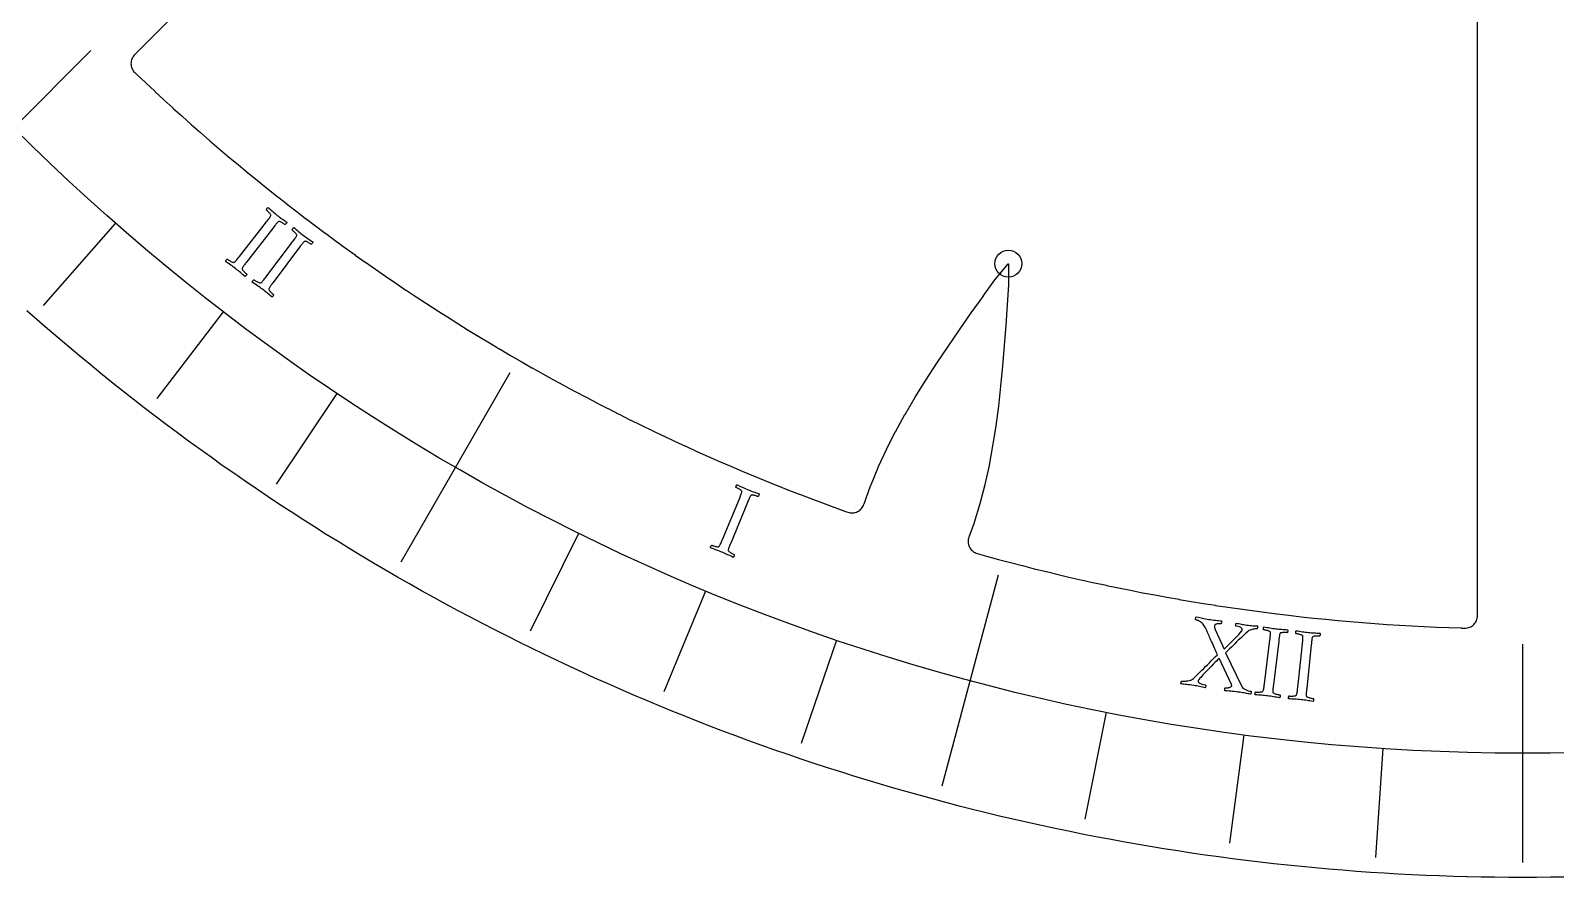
# Model space of a CAD drawing. Header units: millimetres. Extents: x -45 to 45, y -45 to 45.
# Drawn here: x -29.73 to 0.65, y -45 to -28.13 of the extents above; entities that cross this region are included whole.
import ezdxf

# ---------------------------------------------------------------- set-up
doc = ezdxf.new("R2010")
doc.units = ezdxf.units.MM
for name, color, linetype in [('CUT_INNER', 6, 'Continuous'), ('CUT_OUTER', 1, 'Continuous'), ('ENGRAVE', 7, 'Continuous'), ('ENGRAVE_FINE', 8, 'Continuous'), ('TEXT', 5, 'Continuous')]:
    doc.layers.add(name, color=color, linetype=linetype)

msp = doc.modelspace()

# ---------------------------------------------------------------- linework, layer by layer
at = {"layer": 'CUT_INNER'}
msp.add_lwpolyline([(-23.3572, -24.3118), (-27.6579, -28.6125), (-27.6746, -28.6309), (-27.6893, -28.6509), (-27.702, -28.6723), (-27.7126, -28.6948), (-27.7208, -28.7183), (-27.7267, -28.7424), (-27.7301, -28.7671), (-27.7311, -28.7919), (-27.7296, -28.8167), (-27.7256, -28.8413), (-27.7192, -28.8653), (-27.7105, -28.8886), (-27.6995, -28.9109), (-27.6863, -28.932), (-27.6711, -28.9517), (-27.654, -28.9698), (-27.6167, -29.0056), (-27.6155, -29.0066), (-27.4382, -29.1745), (-27.437, -29.1755), (-27.2586, -29.3423), (-27.2575, -29.3433), (-27.0781, -29.509), (-27.0769, -29.51), (-26.8965, -29.6746), (-26.8954, -29.6756), (-26.7139, -29.8391), (-26.7128, -29.8401), (-26.5303, -30.0024), (-26.5292, -30.0034), (-26.3457, -30.1646), (-26.3446, -30.1656), (-26.1602, -30.3257), (-26.159, -30.3267), (-25.9736, -30.4857), (-25.9724, -30.4867), (-25.786, -30.6445), (-25.7849, -30.6454), (-25.5975, -30.8021), (-25.5963, -30.8031), (-25.408, -30.9586), (-25.4069, -30.9596), (-25.2176, -31.1139), (-25.2164, -31.1149), (-25.0262, -31.268), (-25.025, -31.269), (-24.8339, -31.421), (-24.8327, -31.422), (-24.6406, -31.5728), (-24.6394, -31.5737), (-24.4464, -31.7234), (-24.4452, -31.7243), (-24.2513, -31.8728), (-24.2501, -31.8737), (-24.0553, -32.021), (-24.0541, -32.0219), (-23.8584, -32.168), (-23.8571, -32.1689), (-23.6605, -32.3138), (-23.6593, -32.3147), (-23.4618, -32.4584), (-23.4606, -32.4593), (-23.2622, -32.6017), (-23.261, -32.6026), (-23.0617, -32.7438), (-23.0605, -32.7447), (-22.8604, -32.8847), (-22.8591, -32.8856), (-22.6582, -33.0244), (-22.6569, -33.0252), (-22.4551, -33.1628), (-22.4539, -33.1636), (-22.2512, -33.2999), (-22.2499, -33.3008), (-22.0465, -33.4358), (-22.0452, -33.4367), (-21.8409, -33.5705), (-21.8396, -33.5713), (-21.6345, -33.7039), (-21.6332, -33.7047), (-21.4273, -33.836), (-21.426, -33.8368), (-21.2193, -33.9668), (-21.218, -33.9676), (-21.0105, -34.0964), (-21.0092, -34.0972), (-20.8009, -34.2246), (-20.7996, -34.2254), (-20.5905, -34.3516), (-20.5892, -34.3524), (-20.3793, -34.4773), (-20.378, -34.4781), (-20.1674, -34.6017), (-20.166, -34.6025), (-19.9547, -34.7248), (-19.9534, -34.7256), (-19.7412, -34.8466), (-19.7399, -34.8474), (-19.5271, -34.9671), (-19.5257, -34.9678), (-19.3121, -35.0862), (-19.3108, -35.087), (-19.0965, -35.2041), (-19.0951, -35.2048), (-18.8801, -35.3206), (-18.8788, -35.3213), (-18.663, -35.4358), (-18.6617, -35.4365), (-18.4453, -35.5496), (-18.4439, -35.5503), (-18.2268, -35.6621), (-18.2254, -35.6628), (-18.0076, -35.7733), (-18.0062, -35.774), (-17.7878, -35.8831), (-17.7864, -35.8838), (-17.5673, -35.9916), (-17.5659, -35.9922), (-17.3461, -36.0987), (-17.3447, -36.0994), (-17.1243, -36.2044), (-17.1229, -36.2051), (-16.9018, -36.3088), (-16.9004, -36.3095), (-16.6787, -36.4119), (-16.6773, -36.4125), (-16.455, -36.5135), (-16.4536, -36.5141), (-16.2306, -36.6138), (-16.2292, -36.6144), (-16.0057, -36.7127), (-16.0042, -36.7133), (-15.7801, -36.8102), (-15.7787, -36.8108), (-15.5539, -36.9063), (-15.5525, -36.9069), (-15.3272, -37.0011), (-15.3258, -37.0017), (-15.0999, -37.0944), (-15.0984, -37.095), (-14.872, -37.1864), (-14.8705, -37.187), (-14.6435, -37.2769), (-14.6421, -37.2775), (-14.4145, -37.3661), (-14.4131, -37.3666), (-14.185, -37.4538), (-14.1835, -37.4544), (-13.9549, -37.5402), (-13.9534, -37.5407), (-13.7243, -37.6251), (-13.7228, -37.6256), (-13.4932, -37.7086), (-13.4917, -37.7091), (-13.4468, -37.725), (-13.423, -37.7321), (-13.3986, -37.7369), (-13.3738, -37.7391), (-13.349, -37.739), (-13.3242, -37.7363), (-13.2999, -37.7312), (-13.2762, -37.7237), (-13.2534, -37.7139), (-13.2316, -37.7019), (-13.2112, -37.6878), (-13.1922, -37.6717), (-13.1749, -37.6538), (-13.1596, -37.6343), (-13.1462, -37.6133), (-13.1349, -37.5911), (-13.126, -37.5679), (-13.1236, -37.5609), (-12.9935, -37.1982), (-12.9915, -37.1928), (-12.8445, -36.8356), (-12.8424, -36.8308), (-12.6798, -36.4787), (-12.6777, -36.4744), (-12.5009, -36.1268), (-12.4989, -36.1231), (-12.3094, -35.7794), (-12.3076, -35.7762), (-12.107, -35.4359), (-12.1054, -35.4333), (-11.8953, -35.0957), (-11.894, -35.0937), (-11.676, -34.7583), (-11.675, -34.7567), (-11.4509, -34.423), (-11.4501, -34.4218), (-11.2216, -34.0898), (-10.9887, -33.7573), (-10.753, -33.4258), (-10.7523, -33.4248), (-10.5151, -33.0985), (-10.5105, -33.0926), (-10.2524, -32.779), (-10.2489, -32.7752), (-10.2486, -32.7808), (-10.2481, -33.1865), (-10.2483, -33.194), (-10.2719, -33.5966), (-10.272, -33.598), (-10.3, -34.002), (-10.3309, -34.4064), (-10.365, -34.8101), (-10.3652, -34.8115), (-10.4036, -35.2116), (-10.4038, -35.2135), (-10.4481, -35.611), (-10.4484, -35.6134), (-10.5001, -36.0077), (-10.5005, -36.0107), (-10.5614, -36.4011), (-10.562, -36.4046), (-10.6335, -36.7905), (-10.6343, -36.7946), (-10.7182, -37.1755), (-10.7193, -37.1801), (-10.817, -37.5555), (-10.8184, -37.5606), (-10.9314, -37.9299), (-10.9332, -37.9353), (-11.0357, -38.2224), (-11.0427, -38.2455), (-11.0474, -38.2691), (-11.0499, -38.2931), (-11.05, -38.3173), (-11.0478, -38.3413), (-11.0433, -38.365), (-11.0365, -38.3881), (-11.0275, -38.4105), (-11.0165, -38.4319), (-11.0034, -38.4522), (-10.9884, -38.4711), (-10.9716, -38.4884), (-10.9533, -38.5041), (-10.9336, -38.5179), (-10.9126, -38.5298), (-10.8905, -38.5396), (-10.8676, -38.5472), (-10.6826, -38.599), (-10.6811, -38.5994), (-10.4455, -38.6638), (-10.4441, -38.6642), (-10.2081, -38.7272), (-10.2066, -38.7276), (-9.9703, -38.7891), (-9.9688, -38.7895), (-9.7321, -38.8496), (-9.7306, -38.8499), (-9.4935, -38.9085), (-9.492, -38.9089), (-9.2546, -38.9661), (-9.2531, -38.9664), (-9.0154, -39.0221), (-9.0139, -39.0225), (-8.7758, -39.0767), (-8.7743, -39.077), (-8.5358, -39.1298), (-8.5343, -39.1301), (-8.2956, -39.1814), (-8.2941, -39.1818), (-8.055, -39.2316), (-8.0535, -39.2319), (-7.8141, -39.2803), (-7.8126, -39.2806), (-7.573, -39.3275), (-7.5714, -39.3278), (-7.3315, -39.3732), (-7.33, -39.3735), (-7.0898, -39.4175), (-7.0883, -39.4177), (-6.8478, -39.4602), (-6.8463, -39.4605), (-6.6055, -39.5015), (-6.604, -39.5018), (-6.363, -39.5413), (-6.3615, -39.5415), (-6.1203, -39.5796), (-6.1188, -39.5798), (-5.8773, -39.6164), (-5.8758, -39.6166), (-5.6341, -39.6517), (-5.6326, -39.6519), (-5.3907, -39.6855), (-5.3892, -39.6858), (-5.1471, -39.7179), (-5.1456, -39.7181), (-4.9033, -39.7487), (-4.9018, -39.7489), (-4.6593, -39.778), (-4.6578, -39.7782), (-4.4152, -39.8059), (-4.4136, -39.8061), (-4.1708, -39.8322), (-4.1693, -39.8324), (-3.9263, -39.8571), (-3.9248, -39.8572), (-3.6817, -39.8804), (-3.6802, -39.8806), (-3.4369, -39.9023), (-3.4354, -39.9024), (-3.192, -39.9226), (-3.1905, -39.9227), (-2.947, -39.9414), (-2.9455, -39.9415), (-2.7019, -39.9588), (-2.7004, -39.9589), (-2.4567, -39.9746), (-2.4551, -39.9747), (-2.2113, -39.9889), (-2.2098, -39.989), (-1.9659, -40.0017), (-1.9644, -40.0018), (-1.7204, -40.013), (-1.7189, -40.0131), (-1.4749, -40.0228), (-1.4734, -40.0229), (-1.2293, -40.0311), (-1.2278, -40.0312), (-1.1569, -40.0331), (-1.1319, -40.0326), (-1.1072, -40.0295), (-1.0828, -40.024), (-1.0591, -40.0161), (-1.0364, -40.0059), (-1.0147, -39.9935), (-0.9944, -39.9789), (-0.9757, -39.9624), (-0.9587, -39.9441), (-0.9436, -39.9243), (-0.9305, -39.903), (-0.9197, -39.8805), (-0.9111, -39.857), (-0.905, -39.8328), (-0.9012, -39.8082), (-0.9, -39.7832), (-0.9, -26.6159)], dxfattribs=at)
at = {"layer": 'CUT_OUTER'}
msp.add_lwpolyline([(0.8283, -44.9924), (0.5522, -44.9966), (0.2761, -44.9992), (0, -45), (-0.2761, -44.9992), (-0.5522, -44.9966), (-0.8283, -44.9924), (-1.1044, -44.9864), (-1.1184, -44.9861), (-1.3796, -44.9788), (-1.6556, -44.9695), (-1.9315, -44.9585), (-2.2073, -44.9458), (-2.483, -44.9314), (-2.7587, -44.9154), (-3.0342, -44.8976), (-3.3096, -44.8781), (-3.5849, -44.857), (-3.8601, -44.8341), (-4.1351, -44.8096), (-4.41, -44.7834), (-4.6847, -44.7555), (-4.9592, -44.7259), (-5.2336, -44.6946), (-5.5077, -44.6617), (-5.7817, -44.627), (-6.0554, -44.5907), (-6.3289, -44.5527), (-6.6021, -44.5131), (-6.8751, -44.4717), (-7.1479, -44.4287), (-7.4203, -44.384), (-7.6925, -44.3376), (-7.9644, -44.2896), (-8.236, -44.2399), (-8.5073, -44.1885), (-8.7783, -44.1355), (-9.049, -44.0808), (-9.3193, -44.0244), (-9.5892, -43.9664), (-9.8588, -43.9068), (-10.128, -43.8454), (-10.3969, -43.7825), (-10.6653, -43.7179), (-10.9334, -43.6516), (-11.201, -43.5837), (-11.4682, -43.5141), (-11.735, -43.4429), (-12.0013, -43.3701), (-12.2672, -43.2957), (-12.5327, -43.2196), (-12.7976, -43.1419), (-13.0621, -43.0625), (-13.3261, -42.9816), (-13.5895, -42.899), (-13.8525, -42.8148), (-14.115, -42.729), (-14.3769, -42.6416), (-14.6382, -42.5526), (-14.8991, -42.462), (-15.1593, -42.3697), (-15.419, -42.2759), (-15.6781, -42.1805), (-15.9366, -42.0835), (-16.1946, -41.9849), (-16.4519, -41.8848), (-16.7086, -41.7831), (-16.9646, -41.6797), (-17.22, -41.5749), (-17.4748, -41.4684), (-17.7289, -41.3604), (-17.9824, -41.2509), (-18.2352, -41.1397), (-18.4872, -41.0271), (-18.7386, -40.9129), (-18.9893, -40.7971), (-19.2393, -40.6798), (-19.4885, -40.561), (-19.737, -40.4407), (-19.9848, -40.3188), (-20.2318, -40.1954), (-20.4781, -40.0705), (-20.7236, -39.9441), (-20.9683, -39.8162), (-21.2122, -39.6868), (-21.4553, -39.5559), (-21.6976, -39.4235), (-21.9391, -39.2896), (-22.1798, -39.1543), (-22.4196, -39.0175), (-22.6586, -38.8792), (-22.8967, -38.7394), (-23.134, -38.5982), (-23.3704, -38.4555), (-23.6059, -38.3114), (-23.8405, -38.1658), (-24.0742, -38.0188), (-24.3071, -37.8704), (-24.539, -37.7205), (-24.77, -37.5692), (-25, -37.4166), (-25.2291, -37.2625), (-25.4573, -37.1069), (-25.6845, -36.95), (-25.9107, -36.7918), (-26.136, -36.6321), (-26.3603, -36.471), (-26.5836, -36.3086), (-26.8059, -36.1448), (-27.0271, -35.9796), (-27.2474, -35.8131), (-27.4666, -35.6453), (-27.6848, -35.4761), (-27.902, -35.3055), (-28.1181, -35.1337), (-28.3331, -34.9605), (-28.5471, -34.786), (-28.76, -34.6101), (-28.9718, -34.433), (-29.1826, -34.2546), (-29.3922, -34.0749), (-29.6007, -33.8939), (-29.8081, -33.7116)], dxfattribs=at)
at = {"layer": 'ENGRAVE'}
for points in [[(-31.6077, -31.6077), (-28.5318, -28.5318)], [(-22.35, -38.7113), (-20.175, -34.9441)], [(-11.5692, -43.1769), (-10.4433, -38.9751)], [(0, -44.7), (0, -40.35)]]:
    msp.add_lwpolyline(points, dxfattribs=at)
for centre, radius in [((0, 0), 42.525), ((-10.2486, -32.7744), 0.27)]:
    msp.add_circle(centre, radius, dxfattribs=at)
at = {"layer": 'ENGRAVE_FINE'}
for points in [[(-29.4728, -33.6072), (-28.0387, -31.972)], [(-27.2116, -35.4629), (-25.8876, -33.7374)], [(-24.834, -37.1667), (-23.6256, -35.3582)], [(-19.7703, -40.0902), (-18.8083, -38.1395)], [(-17.1059, -41.2974), (-16.2736, -39.288)], [(-14.3683, -42.3278), (-13.6692, -40.2682)], [(-8.7205, -43.8411), (-8.2962, -41.7079)], [(-5.8345, -44.3176), (-5.5506, -42.1612)], [(-2.9235, -44.6043), (-2.7813, -42.434)]]:
    msp.add_lwpolyline(points, dxfattribs=at)
at = {"layer": 'TEXT'}
for points in [[(-24.8155, -31.8133), (-24.792, -31.8314), (-24.7686, -31.8489), (-24.7452, -31.8658), (-24.7219, -31.8821), (-24.6983, -31.8985), (-24.6744, -31.9153), (-24.65, -31.9325), (-24.6251, -31.9503), (-24.6254, -31.9564), (-24.6275, -31.9631), (-24.6315, -31.9703), (-24.6374, -31.978), (-24.644, -31.9852), (-24.6502, -31.9908), (-24.6559, -31.9947), (-24.6611, -31.997), (-24.6671, -31.9926), (-24.6754, -31.9869), (-24.686, -31.98), (-24.6989, -31.9718), (-24.7128, -31.9633), (-24.7265, -31.9554), (-24.7401, -31.9481), (-24.7535, -31.9415), (-24.7659, -31.9364), (-24.7763, -31.9338), (-24.7847, -31.9338), (-24.7912, -31.9363), (-24.8003, -31.9435), (-24.8099, -31.9524), (-24.8199, -31.9629), (-24.8304, -31.9751), (-24.8414, -31.9884), (-24.8527, -32.0024), (-24.8644, -32.0172), (-24.8764, -32.0326), (-24.8784, -32.0351), (-24.8803, -32.0376), (-24.8823, -32.0401), (-24.8842, -32.0426), (-24.8861, -32.0451), (-24.8881, -32.0476), (-24.89, -32.0501), (-24.8919, -32.0526), (-25.4303, -32.7458), (-25.4322, -32.7483), (-25.4342, -32.7508), (-25.4361, -32.7533), (-25.438, -32.7558), (-25.44, -32.7582), (-25.4419, -32.7607), (-25.4438, -32.7632), (-25.4458, -32.7657), (-25.4577, -32.7812), (-25.469, -32.796), (-25.4796, -32.8102), (-25.4895, -32.8237), (-25.4984, -32.8366), (-25.5058, -32.8487), (-25.5119, -32.86), (-25.5165, -32.8707), (-25.5168, -32.877), (-25.5143, -32.8851), (-25.5092, -32.8949), (-25.5013, -32.9064), (-25.4918, -32.9188), (-25.4814, -32.9309), (-25.4701, -32.9428), (-25.4581, -32.9545), (-25.4465, -32.9652), (-25.4369, -32.9739), (-25.429, -32.9807), (-25.4231, -32.9856), (-25.4238, -32.9913), (-25.4261, -32.9978), (-25.4299, -33.0052), (-25.4352, -33.0134), (-25.4412, -33.0211), (-25.4471, -33.0268), (-25.4531, -33.0305), (-25.459, -33.0322), (-25.4828, -33.0114), (-25.506, -32.991), (-25.5288, -32.9711), (-25.5512, -32.9517), (-25.5736, -32.9326), (-25.5965, -32.9135), (-25.62, -32.8945), (-25.644, -32.8755), (-25.6677, -32.8573), (-25.6918, -32.8392), (-25.7164, -32.8212), (-25.7413, -32.8034), (-25.7667, -32.7855), (-25.7923, -32.7676), (-25.8182, -32.7497), (-25.8444, -32.7316), (-25.8442, -32.7254), (-25.842, -32.7187), (-25.838, -32.7116), (-25.832, -32.7039), (-25.8253, -32.6968), (-25.819, -32.6913), (-25.8132, -32.6875), (-25.8079, -32.6854), (-25.8017, -32.69), (-25.7932, -32.6959), (-25.7824, -32.7032), (-25.7693, -32.7118), (-25.7549, -32.7207), (-25.7405, -32.7288), (-25.7259, -32.7361), (-25.7113, -32.7427), (-25.6979, -32.7477), (-25.6872, -32.7502), (-25.6791, -32.7504), (-25.6737, -32.7481), (-25.6624, -32.7397), (-25.6506, -32.7294), (-25.6385, -32.717), (-25.6259, -32.7026), (-25.613, -32.6868), (-25.5997, -32.6704), (-25.586, -32.6532), (-25.5719, -32.6353), (-25.0305, -31.9444), (-25.0165, -31.9264), (-25.003, -31.9089), (-24.99, -31.8917), (-24.9775, -31.875), (-24.9662, -31.8591), (-24.9568, -31.8441), (-24.9494, -31.8301), (-24.9439, -31.8171), (-24.9424, -31.8108), (-24.9441, -31.8029), (-24.9491, -31.7935), (-24.9573, -31.7825), (-24.9674, -31.7709), (-24.978, -31.7593), (-24.9891, -31.7477), (-25.0008, -31.7363), (-25.0119, -31.7258), (-25.0212, -31.7172), (-25.0287, -31.7105), (-25.0344, -31.7057), (-25.0335, -31.7001), (-25.0311, -31.6936), (-25.0272, -31.6863), (-25.0218, -31.6781), (-25.0157, -31.6705), (-25.0097, -31.6649), (-25.0037, -31.6612), (-24.9979, -31.6595), (-24.9745, -31.6794), (-24.9513, -31.6992), (-24.9284, -31.719), (-24.9058, -31.7386), (-24.8833, -31.758), (-24.8608, -31.7769), (-24.8382, -31.7954), (-24.8155, -31.8133)], [(-24.3, -32.2088), (-24.2763, -32.2264), (-24.2525, -32.2435), (-24.2289, -32.2601), (-24.2053, -32.2761), (-24.1815, -32.292), (-24.1573, -32.3084), (-24.1326, -32.3253), (-24.1075, -32.3426), (-24.1076, -32.3487), (-24.1097, -32.3554), (-24.1136, -32.3627), (-24.1193, -32.3706), (-24.1258, -32.3779), (-24.1319, -32.3835), (-24.1375, -32.3875), (-24.1427, -32.3899), (-24.1488, -32.3856), (-24.1572, -32.3801), (-24.1679, -32.3733), (-24.1809, -32.3653), (-24.1949, -32.357), (-24.2088, -32.3494), (-24.2225, -32.3423), (-24.236, -32.3359), (-24.2485, -32.331), (-24.2589, -32.3286), (-24.2673, -32.3287), (-24.2738, -32.3313), (-24.2828, -32.3387), (-24.2922, -32.3477), (-24.3021, -32.3584), (-24.3124, -32.3707), (-24.3231, -32.3842), (-24.3342, -32.3984), (-24.3456, -32.4134), (-24.3575, -32.429), (-24.3593, -32.4315), (-24.3612, -32.434), (-24.3631, -32.4366), (-24.365, -32.4391), (-24.3669, -32.4416), (-24.3688, -32.4441), (-24.3707, -32.4467), (-24.3726, -32.4492), (-24.8997, -33.151), (-24.9016, -33.1535), (-24.9035, -33.156), (-24.9054, -33.1586), (-24.9073, -33.1611), (-24.9092, -33.1636), (-24.9111, -33.1661), (-24.913, -33.1687), (-24.9149, -33.1712), (-24.9266, -33.1869), (-24.9376, -33.2019), (-24.948, -33.2162), (-24.9577, -33.2299), (-24.9664, -33.2429), (-24.9736, -33.2551), (-24.9795, -33.2666), (-24.984, -33.2773), (-24.9841, -33.2836), (-24.9815, -33.2916), (-24.9762, -33.3014), (-24.9682, -33.3128), (-24.9584, -33.3249), (-24.9478, -33.3369), (-24.9364, -33.3487), (-24.9242, -33.3602), (-24.9125, -33.3707), (-24.9026, -33.3792), (-24.8947, -33.3859), (-24.8886, -33.3906), (-24.8893, -33.3963), (-24.8915, -33.4029), (-24.8952, -33.4104), (-24.9003, -33.4187), (-24.9062, -33.4265), (-24.9121, -33.4323), (-24.918, -33.4361), (-24.9239, -33.4379), (-24.9479, -33.4174), (-24.9715, -33.3974), (-24.9947, -33.3779), (-25.0173, -33.3588), (-25.04, -33.3401), (-25.0632, -33.3214), (-25.087, -33.3027), (-25.1113, -33.2841), (-25.1353, -33.2663), (-25.1597, -33.2486), (-25.1845, -33.231), (-25.2098, -33.2136), (-25.2355, -33.1962), (-25.2614, -33.1787), (-25.2876, -33.1611), (-25.314, -33.1435), (-25.3139, -33.1373), (-25.3119, -33.1306), (-25.3079, -33.1233), (-25.3021, -33.1156), (-25.2955, -33.1084), (-25.2893, -33.1028), (-25.2836, -33.0989), (-25.2783, -33.0967), (-25.272, -33.1012), (-25.2634, -33.107), (-25.2525, -33.1141), (-25.2392, -33.1225), (-25.2247, -33.1311), (-25.2101, -33.139), (-25.1955, -33.1461), (-25.1807, -33.1524), (-25.1673, -33.1572), (-25.1565, -33.1596), (-25.1485, -33.1596), (-25.1431, -33.1572), (-25.1319, -33.1487), (-25.1203, -33.1382), (-25.1084, -33.1256), (-25.0961, -33.111), (-25.0834, -33.095), (-25.0703, -33.0783), (-25.0569, -33.0609), (-25.0431, -33.0428), (-24.5129, -32.3433), (-24.4992, -32.3251), (-24.486, -32.3073), (-24.4732, -32.29), (-24.461, -32.2731), (-24.45, -32.2569), (-24.4408, -32.2418), (-24.4336, -32.2277), (-24.4283, -32.2146), (-24.427, -32.2083), (-24.4288, -32.2004), (-24.434, -32.1911), (-24.4423, -32.1803), (-24.4526, -32.1687), (-24.4634, -32.1573), (-24.4747, -32.146), (-24.4866, -32.1347), (-24.4978, -32.1244), (-24.5072, -32.116), (-24.5148, -32.1094), (-24.5206, -32.1047), (-24.5198, -32.0991), (-24.5175, -32.0925), (-24.5137, -32.0852), (-24.5085, -32.0769), (-24.5025, -32.0692), (-24.4966, -32.0635), (-24.4907, -32.0597), (-24.4849, -32.0579), (-24.4611, -32.0774), (-24.4377, -32.0968), (-24.4145, -32.1162), (-24.3916, -32.1355), (-24.3688, -32.1546), (-24.3459, -32.1731), (-24.323, -32.1912), (-24.3, -32.2088)], [(-15.4364, -37.2775), (-15.409, -37.2887), (-15.3817, -37.2993), (-15.3547, -37.3093), (-15.3278, -37.3189), (-15.3008, -37.3283), (-15.2732, -37.3381), (-15.2451, -37.3483), (-15.2164, -37.3588), (-15.215, -37.3647), (-15.2153, -37.3717), (-15.2173, -37.3797), (-15.2209, -37.3888), (-15.2253, -37.3975), (-15.2298, -37.4045), (-15.2342, -37.4098), (-15.2387, -37.4133), (-15.2456, -37.4107), (-15.2552, -37.4075), (-15.2672, -37.4036), (-15.2818, -37.3992), (-15.2975, -37.3947), (-15.3128, -37.3907), (-15.3278, -37.3873), (-15.3425, -37.3845), (-15.3558, -37.3829), (-15.3665, -37.3832), (-15.3746, -37.3854), (-15.3802, -37.3895), (-15.3871, -37.3989), (-15.3939, -37.41), (-15.4008, -37.4229), (-15.4077, -37.4374), (-15.4147, -37.4531), (-15.4218, -37.4697), (-15.4292, -37.487), (-15.4367, -37.5051), (-15.4379, -37.508), (-15.4391, -37.511), (-15.4403, -37.5139), (-15.4415, -37.5168), (-15.4427, -37.5197), (-15.4439, -37.5226), (-15.4451, -37.5255), (-15.4463, -37.5285), (-15.7804, -38.3401), (-15.7816, -38.343), (-15.7828, -38.346), (-15.784, -38.3489), (-15.7852, -38.3518), (-15.7864, -38.3547), (-15.7876, -38.3576), (-15.7888, -38.3606), (-15.79, -38.3635), (-15.7974, -38.3816), (-15.8043, -38.3989), (-15.8107, -38.4154), (-15.8167, -38.431), (-15.8218, -38.4458), (-15.8258, -38.4594), (-15.8286, -38.472), (-15.8302, -38.4835), (-15.8287, -38.4897), (-15.8242, -38.4968), (-15.8166, -38.5049), (-15.806, -38.5139), (-15.7935, -38.5232), (-15.7803, -38.5322), (-15.7663, -38.5407), (-15.7515, -38.5487), (-15.7376, -38.5559), (-15.7259, -38.5618), (-15.7165, -38.5662), (-15.7095, -38.5693), (-15.7087, -38.575), (-15.7092, -38.5819), (-15.7108, -38.5901), (-15.7137, -38.5994), (-15.7174, -38.6084), (-15.7217, -38.6155), (-15.7264, -38.6206), (-15.7317, -38.6239), (-15.7602, -38.6101), (-15.788, -38.5966), (-15.8153, -38.5836), (-15.842, -38.5708), (-15.8687, -38.5584), (-15.8959, -38.5461), (-15.9236, -38.534), (-15.9518, -38.5221), (-15.9795, -38.5109), (-16.0075, -38.4999), (-16.036, -38.4891), (-16.0648, -38.4785), (-16.094, -38.4681), (-16.1235, -38.4577), (-16.1532, -38.4473), (-16.1833, -38.4369), (-16.1847, -38.4308), (-16.1844, -38.4238), (-16.1824, -38.4158), (-16.1787, -38.4068), (-16.1741, -38.3982), (-16.1696, -38.3913), (-16.165, -38.386), (-16.1604, -38.3825), (-16.1533, -38.3854), (-16.1435, -38.3888), (-16.1311, -38.3929), (-16.1162, -38.3977), (-16.1, -38.4025), (-16.0839, -38.4064), (-16.0679, -38.4096), (-16.052, -38.412), (-16.0378, -38.4133), (-16.0268, -38.4129), (-16.019, -38.4109), (-16.0144, -38.4072), (-16.0057, -38.3962), (-15.9971, -38.3831), (-15.9887, -38.3679), (-15.9805, -38.3507), (-15.9722, -38.332), (-15.9637, -38.3126), (-15.9551, -38.2924), (-15.9463, -38.2714), (-15.6087, -37.4612), (-15.6, -37.4401), (-15.5916, -37.4196), (-15.5837, -37.3996), (-15.5761, -37.3802), (-15.5694, -37.3618), (-15.5644, -37.3449), (-15.561, -37.3294), (-15.5591, -37.3154), (-15.5594, -37.3089), (-15.5632, -37.3018), (-15.5705, -37.294), (-15.5813, -37.2856), (-15.5941, -37.2771), (-15.6074, -37.2687), (-15.6212, -37.2606), (-15.6356, -37.2526), (-15.649, -37.2455), (-15.6603, -37.2397), (-15.6693, -37.2353), (-15.6761, -37.2322), (-15.6767, -37.2265), (-15.6761, -37.2196), (-15.6743, -37.2115), (-15.6713, -37.2022), (-15.6674, -37.1933), (-15.6631, -37.1862), (-15.6584, -37.1811), (-15.6532, -37.1779), (-15.6253, -37.1908), (-15.5977, -37.2037), (-15.5704, -37.2167), (-15.5434, -37.2296), (-15.5165, -37.2423), (-15.4897, -37.2545), (-15.463, -37.2663), (-15.4364, -37.2775)], [(-6.2553, -39.8593), (-6.2195, -39.8648), (-6.1851, -39.8695), (-6.1522, -39.8736), (-6.1207, -39.877), (-6.0901, -39.8802), (-6.0598, -39.8834), (-6.0298, -39.8867), (-6, -39.8901), (-5.999, -39.8955), (-5.9989, -39.903), (-5.9995, -39.9125), (-6.001, -39.924), (-6.0031, -39.9348), (-6.0058, -39.9424), (-6.0091, -39.9467), (-6.0129, -39.9477), (-6.0209, -39.9468), (-6.0309, -39.9463), (-6.0427, -39.9462), (-6.0564, -39.9465), (-6.0709, -39.9475), (-6.085, -39.9496), (-6.0988, -39.9528), (-6.1122, -39.9571), (-6.124, -39.9631), (-6.1331, -39.9712), (-6.1394, -39.9815), (-6.1428, -39.994), (-6.1432, -40.0065), (-6.1408, -40.0214), (-6.1356, -40.0386), (-6.1276, -40.058), (-5.9501, -40.455), (-5.8965, -40.401), (-5.8442, -40.3487), (-5.7934, -40.2979), (-5.7439, -40.2488), (-5.6985, -40.2031), (-5.6596, -40.1625), (-5.6272, -40.127), (-5.6014, -40.0968), (-5.5979, -40.0919), (-5.5951, -40.087), (-5.5929, -40.082), (-5.5913, -40.0769), (-5.5902, -40.0723), (-5.5894, -40.0687), (-5.5888, -40.0661), (-5.5885, -40.0645), (-5.589, -40.0568), (-5.5925, -40.0481), (-5.5989, -40.0384), (-5.6084, -40.0278), (-5.6231, -40.0173), (-5.6456, -40.0082), (-5.6758, -40.0003), (-5.7138, -39.9937), (-5.7162, -39.9909), (-5.7175, -39.9855), (-5.7179, -39.9774), (-5.7172, -39.9667), (-5.7158, -39.9555), (-5.714, -39.9461), (-5.7118, -39.9385), (-5.7092, -39.9327), (-5.6808, -39.9388), (-5.654, -39.9445), (-5.6289, -39.9499), (-5.6054, -39.9549), (-5.5821, -39.9595), (-5.5576, -39.9639), (-5.5319, -39.9681), (-5.505, -39.972), (-5.4678, -39.9768), (-5.4336, -39.9807), (-5.4024, -39.9836), (-5.3741, -39.9856), (-5.3485, -39.987), (-5.3252, -39.9884), (-5.3043, -39.9897), (-5.2856, -39.991), (-5.2845, -39.9962), (-5.2838, -40.0029), (-5.2838, -40.0111), (-5.2844, -40.0209), (-5.2859, -40.0306), (-5.2886, -40.0389), (-5.2925, -40.0457), (-5.2977, -40.051), (-5.3033, -40.0505), (-5.3119, -40.0504), (-5.3236, -40.0505), (-5.3382, -40.0509), (-5.3549, -40.0521), (-5.3725, -40.0548), (-5.3911, -40.0589), (-5.4107, -40.0645), (-5.4305, -40.072), (-5.4497, -40.0818), (-5.4683, -40.0939), (-5.4864, -40.1084), (-5.5292, -40.1487), (-5.5692, -40.1862), (-5.6065, -40.2209), (-5.6409, -40.2527), (-5.6738, -40.2833), (-5.7064, -40.3142), (-5.7386, -40.3454), (-5.7706, -40.3768), (-5.8038, -40.4099), (-5.8399, -40.4461), (-5.8789, -40.4852), (-5.9207, -40.5274), (-5.6057, -41.184), (-5.5918, -41.2066), (-5.5735, -41.2266), (-5.5509, -41.244), (-5.5238, -41.2588), (-5.4951, -41.271), (-5.4673, -41.2807), (-5.4406, -41.2878), (-5.4148, -41.2924), (-5.4128, -41.2978), (-5.4119, -41.3049), (-5.4122, -41.3138), (-5.4137, -41.3244), (-5.4156, -41.3346), (-5.4174, -41.3424), (-5.419, -41.3479), (-5.4204, -41.3511), (-5.4496, -41.3452), (-5.4768, -41.3397), (-5.5018, -41.3345), (-5.5248, -41.3298), (-5.5479, -41.3253), (-5.5734, -41.3209), (-5.6013, -41.3165), (-5.6317, -41.3122), (-5.6735, -41.3067), (-5.7126, -41.3019), (-5.749, -41.2978), (-5.7826, -41.2945), (-5.8163, -41.2915), (-5.8528, -41.2881), (-5.8921, -41.2844), (-5.9341, -41.2805), (-5.937, -41.2747), (-5.9386, -41.2671), (-5.9388, -41.2575), (-5.9377, -41.2459), (-5.9356, -41.2351), (-5.9329, -41.2275), (-5.9296, -41.2232), (-5.9257, -41.2221), (-5.9184, -41.2228), (-5.9089, -41.223), (-5.8974, -41.2226), (-5.8838, -41.2218), (-5.8694, -41.2202), (-5.8551, -41.2176), (-5.8412, -41.2141), (-5.8275, -41.2096), (-5.8155, -41.204), (-5.8065, -41.1974), (-5.8006, -41.1897), (-5.7977, -41.1808), (-5.7976, -41.1785), (-5.7978, -41.1758), (-5.7984, -41.1726), (-5.7993, -41.1689), (-5.8004, -41.1652), (-5.8018, -41.1619), (-5.8033, -41.159), (-5.805, -41.1564), (-6.046, -40.6323), (-6.0739, -40.6599), (-6.103, -40.689), (-6.1332, -40.7196), (-6.1647, -40.7518), (-6.1965, -40.7846), (-6.228, -40.817), (-6.2591, -40.849), (-6.2897, -40.8807), (-6.3191, -40.9113), (-6.3464, -40.9401), (-6.3715, -40.9671), (-6.3946, -40.9923), (-6.4148, -41.0147), (-6.4315, -41.0334), (-6.4447, -41.0483), (-6.4544, -41.0596), (-6.4559, -41.0617), (-6.4578, -41.0644), (-6.46, -41.0675), (-6.4626, -41.0711), (-6.4651, -41.0751), (-6.4671, -41.0794), (-6.4687, -41.0841), (-6.4697, -41.0891), (-6.469, -41.0986), (-6.4637, -41.1085), (-6.4538, -41.1186), (-6.4395, -41.129), (-6.4196, -41.1391), (-6.3931, -41.1483), (-6.36, -41.1564), (-6.3203, -41.1635), (-6.3183, -41.169), (-6.3172, -41.1762), (-6.317, -41.1852), (-6.3178, -41.1958), (-6.3191, -41.2061), (-6.3208, -41.214), (-6.3228, -41.2194), (-6.3251, -41.2224), (-6.3532, -41.216), (-6.3817, -41.2097), (-6.4104, -41.2034), (-6.4394, -41.1972), (-6.4685, -41.1913), (-6.4973, -41.1857), (-6.5259, -41.1806), (-6.5544, -41.1759), (-6.5928, -41.17), (-6.6284, -41.1648), (-6.6612, -41.1605), (-6.6912, -41.1571), (-6.7201, -41.154), (-6.7494, -41.151), (-6.7794, -41.148), (-6.8098, -41.1451), (-6.8105, -41.1389), (-6.81, -41.1315), (-6.8084, -41.1227), (-6.8056, -41.1127), (-6.8024, -41.1032), (-6.7998, -41.0958), (-6.7977, -41.0906), (-6.796, -41.0876), (-6.7896, -41.0882), (-6.7787, -41.0886), (-6.7634, -41.0888), (-6.7435, -41.0888), (-6.721, -41.088), (-6.6973, -41.0857), (-6.6727, -41.082), (-6.647, -41.0768), (-6.6221, -41.0697), (-6.5995, -41.0602), (-6.5794, -41.0483), (-6.5618, -41.034), (-6.5163, -40.9912), (-6.473, -40.9501), (-6.4319, -40.9108), (-6.3931, -40.8732), (-6.3554, -40.8364), (-6.3179, -40.7994), (-6.2806, -40.7623), (-6.2434, -40.7249), (-6.2055, -40.6867), (-6.166, -40.647), (-6.1249, -40.6058), (-6.0822, -40.5631), (-6.0915, -40.5414), (-6.102, -40.5173), (-6.1139, -40.4907), (-6.1271, -40.4616), (-6.141, -40.4309), (-6.1551, -40.3996), (-6.1693, -40.3675), (-6.1836, -40.3348), (-6.1978, -40.3023), (-6.2116, -40.2709), (-6.2251, -40.2406), (-6.2381, -40.2114), (-6.2504, -40.1841), (-6.2615, -40.1593), (-6.2714, -40.1371), (-6.2801, -40.1175), (-6.2872, -40.1015), (-6.2923, -40.09), (-6.2953, -40.0832), (-6.2963, -40.0809), (-6.3084, -40.0527), (-6.3206, -40.0275), (-6.3328, -40.0052), (-6.3451, -39.9858), (-6.3581, -39.9682), (-6.3727, -39.951), (-6.3888, -39.9345), (-6.4064, -39.9185), (-6.4188, -39.9086), (-6.4323, -39.8997), (-6.4469, -39.8918), (-6.4625, -39.8849), (-6.4778, -39.8792), (-6.4913, -39.8746), (-6.5031, -39.8713), (-6.5131, -39.8692), (-6.5164, -39.8671), (-6.5182, -39.862), (-6.5185, -39.8539), (-6.5172, -39.843), (-6.5148, -39.8316), (-6.5117, -39.8225), (-6.508, -39.8157), (-6.5036, -39.811), (-6.4686, -39.8179), (-6.4363, -39.8244), (-6.4066, -39.8306), (-6.3797, -39.8364), (-6.3527, -39.8421), (-6.3229, -39.8479), (-6.2905, -39.8536), (-6.2553, -39.8593)], [(-4.9197, -40.0461), (-4.8902, -40.0495), (-4.8611, -40.0525), (-4.8324, -40.055), (-4.804, -40.057), (-4.7754, -40.0589), (-4.7462, -40.061), (-4.7164, -40.0632), (-4.686, -40.0657), (-4.683, -40.0711), (-4.6814, -40.0779), (-4.6812, -40.0861), (-4.6822, -40.0958), (-4.6842, -40.1054), (-4.6866, -40.1133), (-4.6895, -40.1196), (-4.6928, -40.1242), (-4.7002, -40.1235), (-4.7103, -40.123), (-4.7229, -40.1225), (-4.7382, -40.1221), (-4.7545, -40.1219), (-4.7703, -40.1222), (-4.7857, -40.123), (-4.8006, -40.1242), (-4.8138, -40.1262), (-4.824, -40.1293), (-4.8313, -40.1336), (-4.8356, -40.1391), (-4.8397, -40.15), (-4.8433, -40.1625), (-4.8466, -40.1767), (-4.8493, -40.1925), (-4.8518, -40.2096), (-4.8543, -40.2274), (-4.8567, -40.2461), (-4.8592, -40.2655), (-4.8595, -40.2687), (-4.8599, -40.2718), (-4.8603, -40.2749), (-4.8607, -40.2781), (-4.861, -40.2812), (-4.8614, -40.2843), (-4.8618, -40.2875), (-4.8622, -40.2906), (-4.9673, -41.162), (-4.9677, -41.1651), (-4.9681, -41.1683), (-4.9685, -41.1714), (-4.9689, -41.1746), (-4.9692, -41.1777), (-4.9696, -41.1808), (-4.97, -41.184), (-4.9704, -41.1871), (-4.9726, -41.2065), (-4.9747, -41.225), (-4.9765, -41.2426), (-4.978, -41.2593), (-4.979, -41.2749), (-4.9792, -41.2891), (-4.9786, -41.302), (-4.9771, -41.3135), (-4.974, -41.319), (-4.9677, -41.3247), (-4.9583, -41.3305), (-4.9456, -41.3363), (-4.9311, -41.342), (-4.9159, -41.347), (-4.9002, -41.3515), (-4.8838, -41.3553), (-4.8684, -41.3586), (-4.8556, -41.361), (-4.8454, -41.3628), (-4.8378, -41.3639), (-4.8356, -41.3692), (-4.8341, -41.376), (-4.8336, -41.3843), (-4.8338, -41.3941), (-4.835, -41.4037), (-4.8372, -41.4117), (-4.8404, -41.4179), (-4.8447, -41.4225), (-4.8757, -41.4168), (-4.9062, -41.4113), (-4.936, -41.4059), (-4.9651, -41.4008), (-4.9942, -41.3959), (-5.0236, -41.3913), (-5.0536, -41.3871), (-5.0839, -41.3832), (-5.1136, -41.3797), (-5.1436, -41.3766), (-5.1739, -41.3738), (-5.2045, -41.3714), (-5.2354, -41.3691), (-5.2666, -41.367), (-5.298, -41.3649), (-5.3298, -41.3628), (-5.3328, -41.3574), (-5.3344, -41.3506), (-5.3346, -41.3423), (-5.3334, -41.3327), (-5.3313, -41.3231), (-5.3287, -41.3152), (-5.3257, -41.309), (-5.3222, -41.3044), (-5.3146, -41.3052), (-5.3043, -41.3059), (-5.2912, -41.3066), (-5.2755, -41.3072), (-5.2587, -41.3074), (-5.2421, -41.307), (-5.2258, -41.3058), (-5.2099, -41.3039), (-5.1959, -41.3013), (-5.1854, -41.2979), (-5.1784, -41.2939), (-5.1749, -41.2892), (-5.1695, -41.2762), (-5.1647, -41.2613), (-5.1607, -41.2444), (-5.1573, -41.2256), (-5.1543, -41.2054), (-5.1514, -41.1845), (-5.1485, -41.1627), (-5.1456, -41.1401), (-5.0366, -40.2692), (-5.0339, -40.2465), (-5.0313, -40.2245), (-5.029, -40.2031), (-5.0268, -40.1824), (-5.0254, -40.1629), (-5.025, -40.1452), (-5.0258, -40.1294), (-5.0278, -40.1154), (-5.0298, -40.1092), (-5.0354, -40.1033), (-5.0445, -40.0978), (-5.0571, -40.0927), (-5.0717, -40.0878), (-5.0868, -40.0833), (-5.1023, -40.0792), (-5.1182, -40.0754), (-5.1331, -40.0721), (-5.1455, -40.0695), (-5.1554, -40.0676), (-5.1627, -40.0665), (-5.1648, -40.0611), (-5.1661, -40.0544), (-5.1665, -40.0461), (-5.1661, -40.0363), (-5.1648, -40.0267), (-5.1625, -40.0187), (-5.1593, -40.0125), (-5.1552, -40.008), (-5.1249, -40.013), (-5.0948, -40.0181), (-5.0651, -40.0233), (-5.0356, -40.0285), (-5.0063, -40.0336), (-4.9772, -40.0382), (-4.9483, -40.0424), (-4.9197, -40.0461)], [(-4.2742, -40.1202), (-4.2447, -40.1231), (-4.2156, -40.1256), (-4.1868, -40.1276), (-4.1584, -40.1292), (-4.1298, -40.1306), (-4.1006, -40.1322), (-4.0707, -40.134), (-4.0402, -40.1359), (-4.0372, -40.1413), (-4.0355, -40.148), (-4.0351, -40.1563), (-4.036, -40.166), (-4.0378, -40.1756), (-4.0401, -40.1835), (-4.0429, -40.1899), (-4.0461, -40.1946), (-4.0536, -40.194), (-4.0636, -40.1936), (-4.0763, -40.1933), (-4.0915, -40.1932), (-4.1078, -40.1933), (-4.1237, -40.1938), (-4.139, -40.1948), (-4.1539, -40.1963), (-4.1671, -40.1985), (-4.1773, -40.2018), (-4.1845, -40.2062), (-4.1887, -40.2117), (-4.1926, -40.2227), (-4.196, -40.2353), (-4.199, -40.2495), (-4.2015, -40.2654), (-4.2038, -40.2825), (-4.206, -40.3004), (-4.2081, -40.3191), (-4.2102, -40.3386), (-4.2105, -40.3417), (-4.2109, -40.3448), (-4.2112, -40.348), (-4.2115, -40.3511), (-4.2118, -40.3543), (-4.2122, -40.3574), (-4.2125, -40.3605), (-4.2128, -40.3637), (-4.3039, -41.2367), (-4.3043, -41.2398), (-4.3046, -41.2429), (-4.3049, -41.2461), (-4.3052, -41.2492), (-4.3056, -41.2524), (-4.3059, -41.2555), (-4.3062, -41.2586), (-4.3066, -41.2618), (-4.3085, -41.2812), (-4.3102, -41.2998), (-4.3118, -41.3174), (-4.313, -41.3341), (-4.3138, -41.3497), (-4.3138, -41.3639), (-4.3129, -41.3768), (-4.3112, -41.3883), (-4.3081, -41.3938), (-4.3017, -41.3993), (-4.2922, -41.4049), (-4.2794, -41.4106), (-4.2648, -41.416), (-4.2496, -41.4208), (-4.2337, -41.425), (-4.2173, -41.4286), (-4.2019, -41.4316), (-4.189, -41.4339), (-4.1788, -41.4355), (-4.1712, -41.4365), (-4.1688, -41.4417), (-4.1673, -41.4485), (-4.1666, -41.4568), (-4.1667, -41.4665), (-4.1678, -41.4762), (-4.1698, -41.4842), (-4.1729, -41.4905), (-4.1771, -41.4951), (-4.2082, -41.4899), (-4.2388, -41.4849), (-4.2686, -41.48), (-4.2979, -41.4754), (-4.327, -41.4709), (-4.3565, -41.4669), (-4.3865, -41.4631), (-4.4169, -41.4597), (-4.4467, -41.4567), (-4.4767, -41.4541), (-4.507, -41.4518), (-4.5377, -41.4498), (-4.5686, -41.4481), (-4.5998, -41.4464), (-4.6313, -41.4448), (-4.6631, -41.4433), (-4.6662, -41.4379), (-4.6679, -41.4311), (-4.6682, -41.4229), (-4.6672, -41.4132), (-4.6652, -41.4036), (-4.6628, -41.3957), (-4.6599, -41.3894), (-4.6565, -41.3847), (-4.6488, -41.3854), (-4.6385, -41.386), (-4.6255, -41.3864), (-4.6097, -41.3868), (-4.5929, -41.3867), (-4.5763, -41.386), (-4.5601, -41.3846), (-4.5442, -41.3824), (-4.5302, -41.3796), (-4.5197, -41.3761), (-4.5128, -41.3719), (-4.5094, -41.3671), (-4.5042, -41.3541), (-4.4997, -41.3391), (-4.4959, -41.3222), (-4.4929, -41.3033), (-4.4902, -41.2831), (-4.4876, -41.2621), (-4.485, -41.2402), (-4.4825, -41.2176), (-4.3876, -40.3451), (-4.3852, -40.3224), (-4.383, -40.3003), (-4.381, -40.2789), (-4.3792, -40.2581), (-4.378, -40.2386), (-4.378, -40.2209), (-4.3791, -40.2051), (-4.3812, -40.1912), (-4.3833, -40.185), (-4.389, -40.1792), (-4.3982, -40.1739), (-4.4109, -40.1689), (-4.4256, -40.1643), (-4.4407, -40.16), (-4.4563, -40.1561), (-4.4723, -40.1526), (-4.4872, -40.1495), (-4.4996, -40.1471), (-4.5095, -40.1454), (-4.5169, -40.1444), (-4.5191, -40.1391), (-4.5205, -40.1323), (-4.5211, -40.1241), (-4.5208, -40.1143), (-4.5196, -40.1046), (-4.5175, -40.0967), (-4.5144, -40.0904), (-4.5103, -40.0858), (-4.48, -40.0904), (-4.4498, -40.095), (-4.42, -40.0997), (-4.3904, -40.1044), (-4.361, -40.109), (-4.3319, -40.1132), (-4.3029, -40.1169), (-4.2742, -40.1202)]]:
    msp.add_lwpolyline(points, close=True, dxfattribs=at)

doc.saveas('drawing.dxf')
